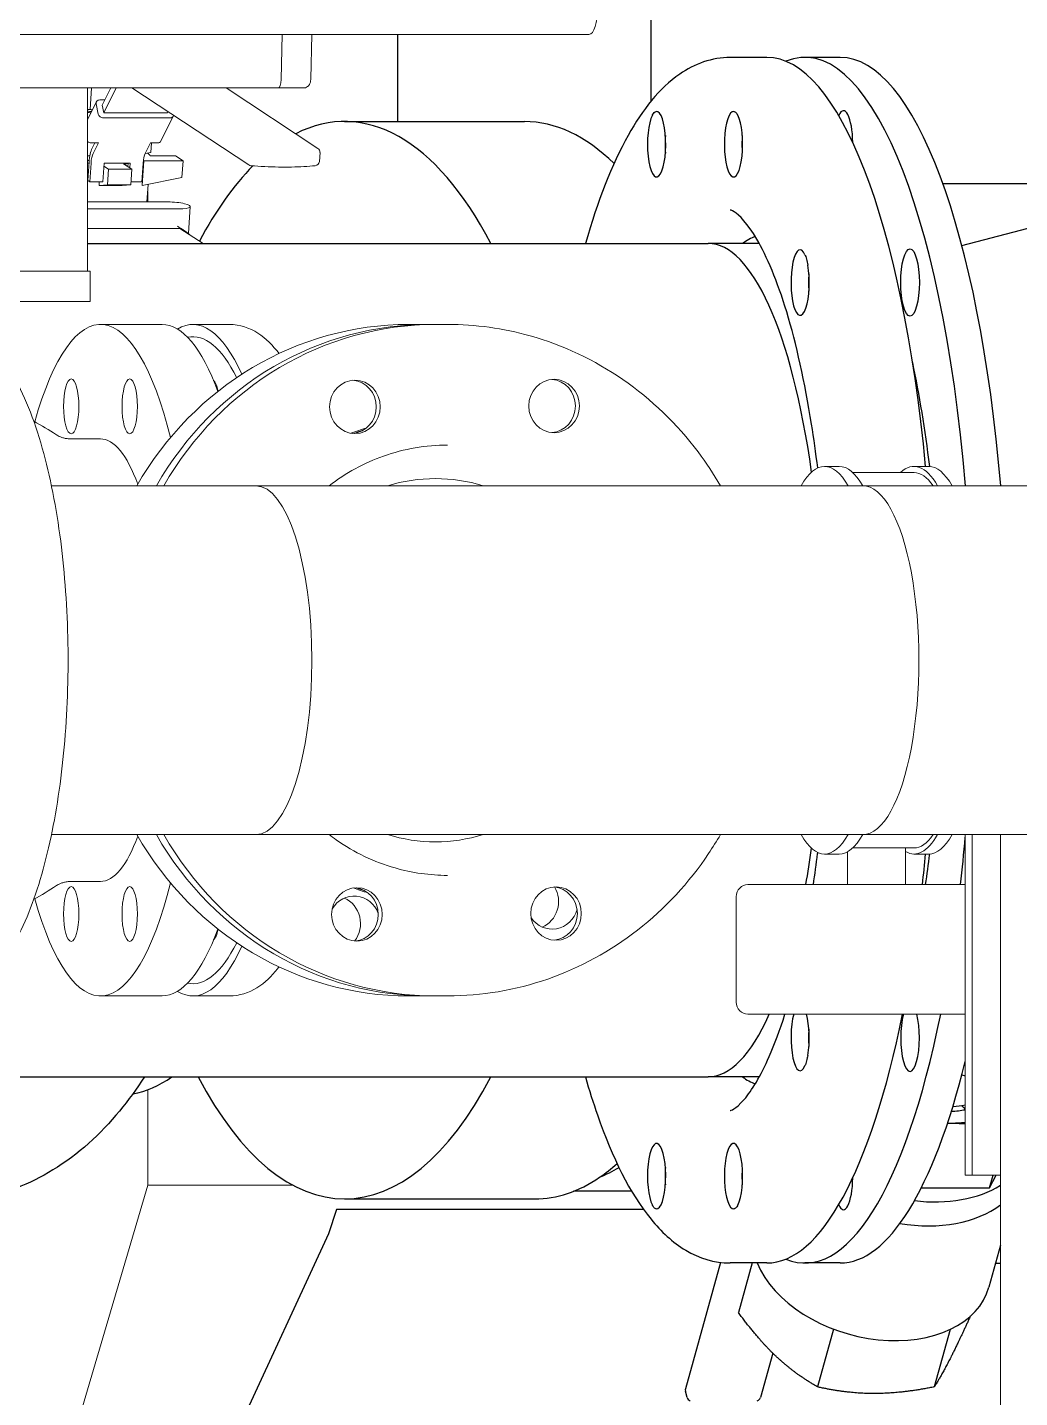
# Model space of a CAD drawing. Header units: millimetres. Extents: x -4172 to 126100, y -2 to 142133.
# Drawn here: x 114331.3 to 114656.3, y 43156 to 43604.9 of the extents above; entities that cross this region are included whole.
import ezdxf

# ---------------------------------------------------------------- set-up
doc = ezdxf.new("R2010")
doc.units = ezdxf.units.MM
doc.header["$LTSCALE"] = 100
doc.layers.add('P_Biomass (BM)', color=150, linetype='Continuous', lineweight=18, true_color=0x007fff)
doc.layers.add('Visible', color=7, linetype='Continuous', lineweight=25)

msp = doc.modelspace()

# ---------------------------------------------------------------- linework, layer by layer
at = {"layer": 'P_Biomass (BM)'}
for p, q in [((114311.93, 43602.58), (114515.27, 43602.58)), ((114414.76, 43602.58), (114414.39, 43587.8)), ((114414.76, 43602.58), (114414.39, 43587.8)), ((114424.47, 43602.58), (114424.09, 43587.94)), ((114351.01, 43585.08), (114291.38, 43585.08)), ((114351.01, 43585.08), (114413.56, 43585.08)), ((114351.01, 43585.08), (114351.01, 43525.08)), ((114351.85, 43578.05), (114352.32, 43585.08)), ((114355.79, 43579.46), (114358.57, 43585.08)), ((114356.32, 43576.94), (114360.33, 43585.08)), ((114365.5, 43585.08), (114403.78, 43559.84)), ((114396.44, 43585.08), (114426.47, 43565.28)), ((114413.56, 43585.08), (114421.82, 43585.08)), ((114351.01, 43574.7), (114353.89, 43580.54)), ((114354.51, 43576.53), (114353.81, 43579.88)), ((114356.62, 43581.14), (114354.97, 43581.14)), ((114355.79, 43579.46), (114356.32, 43576.94)), ((114377.98, 43575.27), (114356.2, 43575.27)), ((114356.32, 43576.94), (114377.16, 43576.94)), ((114375.02, 43567.68), (114379.06, 43575.86)), ((114377.16, 43576.94), (114377.32, 43577.29)), ((114354.53, 43567.09), (114352.16, 43567.09)), ((114353.35, 43567.09), (114352.47, 43565.3)), ((114354.53, 43567.09), (114352.82, 43563.62)), ((114371.57, 43567.09), (114369.86, 43563.62)), ((114373.94, 43567.09), (114371.57, 43567.09)), ((114371.91, 43567.09), (114371.69, 43563.88)), ((114351.01, 43562.86), (114351.72, 43562.78)), ((114351.49, 43560.88), (114351.08, 43554.77)), ((114352.12, 43560.47), (114351.71, 43554.36)), ((114356.38, 43560.47), (114355.97, 43554.36)), ((114364.91, 43560.47), (114356.38, 43560.47)), ((114365.47, 43558.44), (114362.8, 43560.2)), ((114364.25, 43560.47), (114364.17, 43559.3)), ((114364.8, 43558.88), (114364.91, 43560.47)), ((114369.17, 43560.47), (114368.75, 43554.36)), ((114369.38, 43561.14), (114368.83, 43553.09)), ((114369.38, 43561.14), (114382.27, 43561.14)), ((114369.85, 43563.59), (114371.69, 43563.88)), ((114371.45, 43562.8), (114379.75, 43562.8)), ((114382.27, 43561.14), (114379.75, 43562.8)), ((114382.27, 43561.14), (114381.9, 43555.7)), ((114426.94, 43561), (114427.14, 43563.93)), ((114357.89, 43558.44), (114356.32, 43559.48)), ((114357.54, 43553.29), (114357.89, 43558.44)), ((114357.89, 43558.44), (114365.47, 43558.44)), ((114365.12, 43553.29), (114365.47, 43558.44)), ((114381.9, 43555.7), (114368.83, 43553.09)), ((114351.71, 43554.36), (114351.08, 43554.77)), ((114351.71, 43554.36), (114355.97, 43554.36)), ((114354.83, 43554.36), (114354.75, 43553.13)), ((114354.75, 43553.13), (114357.54, 43553.29)), ((114357.54, 43553.29), (114365.12, 43553.29)), ((114362.32, 43553.13), (114365.12, 43553.29)), ((114365.19, 43554.36), (114368.75, 43554.36)), ((114370.84, 43553.49), (114370.45, 43547.74)), ((114377.3, 43547.74), (114351.01, 43547.74)), ((114370.68, 43551.1), (114370.68, 43547.74)), ((114351.01, 43545.42), (114380.81, 43545.42)), ((114384.04, 43537.34), (114384.64, 43546.2)), ((114381.25, 43539.06), (114351.01, 43539.06)), ((114381.25, 43539.06), (114388.82, 43534.08)), ((114382.01, 43538.77), (114382.11, 43538.71)), ((114351.01, 43534.13), (114351.09, 43534.08)), ((114351.01, 43525.08), (114264.56, 43525.08)), ((114351.79, 43525.08), (114351.01, 43525.08)), ((114351.79, 43515.08), (114351.79, 43525.08)), ((114257.65, 43515.08), (114351.79, 43515.08)), ((114355.21, 43507.58), (114375.38, 43507.58)), ((114385.47, 43507.58), (114397.47, 43507.58)), ((114456.11, 43507.58), (114462.54, 43507.58)), ((114464.94, 43507.58), (114468.96, 43507.58)), ((114345.6, 43470.08), (114355.21, 43470.08)), ((114597.27, 43461.08), (114592.46, 43461.08)), ((114621.76, 43459.08), (114601.66, 43459.08)), ((114626.56, 43461.08), (114621.76, 43461.08)), ((114716.06, 43454.73), (114339.15, 43454.73)), ((114406.12, 43454.73), (114605, 43454.73)), ((114716.06, 43340.43), (114339.15, 43340.43)), ((114406.12, 43340.43), (114605, 43340.43)), ((114638.55, 43228.83), (114638.55, 43340.43)), ((114640.77, 43228.83), (114640.77, 43340.43)), ((114650.13, 42825.58), (114650.13, 43340.43)), ((114601.66, 43336.08), (114619.01, 43336.08)), ((114619.01, 43336.08), (114619.01, 43324.08)), ((114619.01, 43336.08), (114621.76, 43336.08)), ((114592.46, 43334.08), (114597.27, 43334.08)), ((114600.01, 43334.85), (114600.01, 43324.08)), ((114621.76, 43334.08), (114626.56, 43334.08)), ((114345.6, 43325.08), (114355.21, 43325.08)), ((114638.55, 43324.08), (114567.36, 43324.08)), ((114563.51, 43285.58), (114563.51, 43320.08)), ((114355.21, 43287.58), (114375.38, 43287.58)), ((114385.47, 43287.58), (114397.47, 43287.58)), ((114456.11, 43287.58), (114462.54, 43287.58)), ((114464.94, 43287.58), (114468.96, 43287.58)), ((114638.55, 43281.58), (114567.36, 43281.58)), ((114370.68, 43256.84), (114370.68, 43225.58)), ((114640.77, 43228.83), (114638.55, 43228.83)), ((114650.13, 43228.83), (114640.77, 43228.83)), ((114370.68, 43225.58), (114319.65, 43052.08)), ((114370.68, 43225.58), (114418.21, 43225.58)), ((114418.21, 43225.58), (114370.68, 43225.58))]:
    msp.add_line(p, q, dxfattribs=at)
for centre, radius, start, end in [((114425.64, 43564.03), 1.5, 356.1117, 56.608), ((114425.44, 43561.1), 1.5, 275.8573, 356.1117), ((114404.61, 43561.1), 1.5, 236.608, 265.5266), ((114291.09, 43397.58), 89, 56.0688, 61.6514), ((114291.09, 43397.58), 89, 298.3486, 303.9312)]:
    msp.add_arc(centre, radius, start, end, dxfattribs=at)
for centre, major_axis, ratio, start_param, end_param in [((114515.27, 43611.58), (0, 9), 0.321109, 3.141593, 6.283185), ((114413.56, 43588.08), (0, -3), 0.278132, 0, 1.479077), ((114413.56, 43588.08), (0, -3), 0.278132, 0, 1.479077), ((114355.23, 43579.88), (-1.35, 0.66), 0.793818, 5.268634, 6.83943), ((114354.57, 43579.48), (-11.97, 0.81), 0.196112, 1.282069, 1.393374), ((114354.57, 43579.48), (13.97, -0.95), 0.196112, 4.467884, 4.548837), ((114355.93, 43576.53), (1.35, -0.66), 0.793818, 3.697837, 5.268634), ((114377.72, 43576.53), (1.35, -0.66), 0.793818, 5.268634, 6.484454), ((114351.9, 43568.35), (-1.35, 0.66), 0.793818, 1.278858, 2.127041), ((114353.69, 43559.43), (0, -7), 0.321107, 3.718403, 4.503801), ((114373.68, 43568.35), (1.35, -0.66), 0.793818, 5.268634, 6.283185), ((114353.5, 43563.83), (-13.97, 0.95), 0.196112, 1.404334, 1.441722), ((114353.5, 43563.83), (-17.96, 1.22), 0.196112, 1.444587, 1.47034), ((114353.69, 43559.43), (0, -5), 0.321107, 3.718403, 4.503801), ((114353.5, 43563.83), (-17.96, 1.22), 0.196112, 2.12851, 2.224789), ((114370.74, 43559.43), (0, -5), 0.321107, 3.718403, 4.503801), ((114353.5, 43563.83), (-17.96, 1.22), 0.196112, 2.650319, 2.668203), ((114353.5, 43563.83), (17.96, -1.22), 0.196112, 0.05214, 0.304214), ((114352.75, 43552.79), (18.05, 0.11), 0.018129, 1.011736, 1.459922), ((114379.06, 43546.58), (5.59, -0.38), 0.196112, 5.046009, 8.187602), ((114360.09, 43505.31), (22.01, 33.4), 0.926515, 6.18962, 6.3365), ((114355.21, 43397.58), (0, 110), 0.278132, 5.437054, 7.063834), ((114456.11, 43397.58), (0, 110), 0.947042, 0, 1.024477), ((114462.54, 43397.58), (0, 110), 0.947042, 6.271626, 7.307663), ((114375.38, 43397.58), (0, 110), 0.278132, 5.640874, 6.283185), ((114464.94, 43397.58), (0, 110), 0.947042, 0, 1.024477), ((114385.47, 43397.58), (0, 110), 0.278132, 5.731397, 6.44877), ((114385.47, 43397.58), (0, 106), 0.278132, 5.774223, 6.341879), ((114391.74, 43480.73), (0, 8.75), 0.278132, 5.314483, 6.052735), ((114437.3, 43480.59), (0, -8.75), 0.947042, 0.077578, 3.064014), ((114502.54, 43480.87), (0, -8.75), 0.947042, 0.077578, 3.064014), ((114395.58, 43480.73), (0, -8.75), 0.278132, 4.051396, 4.079382), ((114462.54, 43397.58), (0, 79), 0.947042, 0.273115, 0.34421), ((114463.66, 43397.58), (0, 79), 0.947042, 0.301062, 0.345921), ((114355.21, 43397.58), (0, 72.5), 0.278132, 5.632749, 6.283185), ((114592.46, 43397.58), (0, 63.5), 0.278132, 5.832158, 6.734212), ((114621.76, 43397.58), (0, 63.5), 0.278132, 5.832158, 6.534831), ((114464.94, 43397.58), (0, 59.5), 0.947042, 6.001198, 6.565173), ((114597.27, 43397.58), (0, 63.5), 0.278132, 5.832158, 6.283185), ((114621.76, 43397.58), (0, 61.5), 0.278132, 5.904816, 6.283185), ((114626.56, 43397.58), (0, 63.5), 0.278132, 5.832158, 6.283185), ((114406.12, 43397.58), (0, 57.15), 0.321109, 3.141593, 6.283185), ((114605, 43397.58), (0, -57.15), 0.321109, 0, 3.141593), ((114456.11, 43397.58), (0, -110), 0.947042, 5.258708, 6.283185), ((114462.54, 43397.58), (0, -110), 0.947042, 5.258708, 6.294745), ((114464.94, 43397.58), (0, -110), 0.947042, 5.258708, 6.283185), ((114464.94, 43397.58), (0, -59.5), 0.947042, 6.001198, 6.565173), ((114592.46, 43397.58), (0, -63.5), 0.278132, 5.832158, 6.734212), ((114597.27, 43397.58), (0, -63.5), 0.278132, 0, 0.451027), ((114621.76, 43397.58), (0, -63.5), 0.278132, 6.127019, 6.734212), ((114621.76, 43397.58), (0, -61.5), 0.278132, 0, 0.378369), ((114626.56, 43397.58), (0, -63.5), 0.278132, 0, 0.451027), ((114355.21, 43397.58), (0, -72.5), 0.278132, 0, 0.650436), ((114355.21, 43397.58), (0, -110), 0.278132, 5.502536, 7.129317), ((114462.54, 43397.58), (0, -79), 0.947042, 5.949196, 6.01638), ((114437.95, 43314.29), (0, -8.75), 0.947042, 0.077578, 3.064014), ((114463.66, 43397.58), (0, -79), 0.947042, 5.94885, 5.987279), ((114496.77, 43318.48), (0, -9), 0.947042, 0.386273, 2.13398), ((114503.18, 43314.57), (0, -8.75), 0.947042, 0.077578, 3.064014), ((114567.36, 43320.08), (0, 4), 0.960543, 0, 1.570796), ((114438.31, 43311.29), (0, 9), 0.947042, 5.091877, 7.284316), ((114431.89, 43311.29), (0, 9), 0.947042, 4.024492, 5.896912), ((114503.19, 43318.48), (0, -9), 0.947042, 5.338051, 7.567885), ((114375.38, 43397.58), (0, -110), 0.278132, 0, 0.642312), ((114391.74, 43314.43), (0, -8.75), 0.278132, 0.230451, 0.968702), ((114395.58, 43314.43), (0, -8.75), 0.278132, 5.345396, 5.373382), ((114385.47, 43397.58), (0, -106), 0.278132, 6.224492, 6.792148), ((114385.47, 43397.58), (0, -110), 0.278132, 6.117601, 6.834974), ((114567.36, 43285.58), (0, -4), 0.960543, 4.712389, 6.283185)]:
    msp.add_ellipse(centre, major_axis=major_axis, ratio=ratio, start_param=start_param, end_param=end_param, dxfattribs=at)
for centre, major_axis, ratio in [((114345.63, 43480.73), (0, -9), 0.278132), ((114364.79, 43480.73), (0, -9), 0.278132), ((114438.59, 43480.59), (0, 8.75), 0.947042), ((114503.82, 43480.87), (0, 8.75), 0.947042), ((114345.63, 43314.43), (0, 9), 0.278132), ((114364.79, 43314.43), (0, 9), 0.278132), ((114439.23, 43314.29), (0, -8.75), 0.947042), ((114504.47, 43314.57), (0, -8.75), 0.947042)]:
    msp.add_ellipse(centre, major_axis=major_axis, ratio=ratio, dxfattribs=at)
for points, knots in [([(114424.09, 43587.94), (114424.09, 43587.78), (114424.08, 43587.63), (114424.04, 43587.32), (114424.02, 43587.17), (114423.95, 43586.84), (114423.9, 43586.68), (114423.74, 43586.29), (114423.64, 43586.06), (114423.3, 43585.69), (114423.2, 43585.6), (114422.9, 43585.37), (114422.66, 43585.23), (114422.19, 43585.1), (114422, 43585.08), (114421.82, 43585.08)], [0.091719, 0.091719, 0.091719, 0.091719, 0.387534, 0.387534, 0.68335, 0.68335, 0.979165, 0.979165, 1.274981, 1.274981, 1.362669, 1.362669, 1.496536, 1.496536, 1.570796, 1.570796, 1.570796, 1.570796]), ([(114404.49, 43559.6), (114406, 43559.48), (114407.52, 43559.39), (114410.54, 43559.24), (114412.04, 43559.19), (114414.99, 43559.15), (114416.43, 43559.15), (114419.23, 43559.19), (114420.59, 43559.24), (114423.19, 43559.39), (114424.43, 43559.48), (114425.6, 43559.6)], [5.8975334, 5.8975334, 5.8975334, 5.8975334, 6.0517941, 6.0517941, 6.2060549, 6.2060549, 6.3603157, 6.3603157, 6.5145765, 6.5145765, 6.6688372, 6.6688372, 6.6688372, 6.6688372]), ([(114303.84, 43507.58), (114307.7, 43507.58), (114311.45, 43506.32), (114318.92, 43501.59), (114322.36, 43497.65), (114329.49, 43486.4), (114332.86, 43478.27), (114338.31, 43459.77), (114340.41, 43449.56), (114343.36, 43427.96), (114344.24, 43416.62), (114344.77, 43393.77), (114344.44, 43382.27), (114342.58, 43360.11), (114341.07, 43349.46), (114336.93, 43329.91), (114334.3, 43321.05), (114327.86, 43305.67), (114324.06, 43299.25), (114315.07, 43290.45), (114309.69, 43287.58), (114303.84, 43287.58)], [1.090749, 1.090749, 1.090749, 1.090749, 1.291213, 1.291213, 1.559902, 1.559902, 1.91971, 1.91971, 2.259195, 2.259195, 2.589085, 2.589085, 2.916362, 2.916362, 3.244564, 3.244564, 3.578239, 3.578239, 3.928042, 3.928042, 4.232341, 4.232341, 4.232341, 4.232341]), ([(114397.47, 43507.58), (114400.84, 43507.58), (114404.09, 43506.45), (114409.48, 43502.99), (114411.71, 43500.71), (114413.71, 43498.05)], [4.712389, 4.712389, 4.712389, 4.712389, 4.8890709, 4.8890709, 5.0666525, 5.0666525, 5.0666525, 5.0666525]), ([(114558.33, 43454.73), (114556.11, 43458.57), (114553.66, 43462.28), (114544.08, 43475.02), (114535.73, 43483.07), (114517.05, 43495.97), (114506.74, 43500.83), (114487.16, 43506.32), (114478.06, 43507.58), (114468.96, 43507.58)], [8.397966, 8.397966, 8.397966, 8.397966, 8.520915, 8.520915, 8.841615, 8.841615, 9.160792, 9.160792, 9.420695, 9.420695, 9.420695, 9.420695]), ([(114345.6, 43470.08), (114345.16, 43470.08), (114344.72, 43470.11), (114343.88, 43470.22), (114343.47, 43470.3), (114342.73, 43470.5), (114342.39, 43470.62), (114341.79, 43470.86), (114341.53, 43470.98), (114341.09, 43471.22), (114340.91, 43471.33), (114340.77, 43471.42)], [4.712389, 4.712389, 4.712389, 4.712389, 4.7493846, 4.7493846, 4.7863801, 4.7863801, 4.8233757, 4.8233757, 4.8603713, 4.8603713, 4.8973669, 4.8973669, 4.8973669, 4.8973669]), ([(114468.96, 43468.08), (114461.83, 43468.08), (114454.7, 43466.85), (114441.59, 43462.19), (114435.56, 43458.91), (114430.12, 43454.73)], [3.1375093, 3.1375093, 3.1375093, 3.1375093, 3.461979, 3.461979, 3.7660833, 3.7660833, 3.7660833, 3.7660833]), ([(114430.12, 43340.43), (114430.88, 43339.84), (114431.66, 43339.27), (114438.37, 43334.57), (114444.9, 43331.45), (114457.34, 43327.89), (114463.15, 43327.08), (114468.96, 43327.08)], [5.6505279, 5.6505279, 5.6505279, 5.6505279, 5.6933034, 5.6933034, 6.014603, 6.014603, 6.2791019, 6.2791019, 6.2791019, 6.2791019]), ([(114468.96, 43287.58), (114480.07, 43287.58), (114491.19, 43289.46), (114512.3, 43296.78), (114522.29, 43302.23), (114540.17, 43316.16), (114548.05, 43324.64), (114555.81, 43336.23), (114557.11, 43338.31), (114558.33, 43340.43)], [6.279102, 6.279102, 6.279102, 6.279102, 6.596545, 6.596545, 6.914585, 6.914585, 7.234038, 7.234038, 7.30183, 7.30183, 7.30183, 7.30183]), ([(114340.77, 43323.73), (114340.91, 43323.83), (114341.09, 43323.94), (114341.53, 43324.18), (114341.79, 43324.3), (114342.39, 43324.54), (114342.73, 43324.66), (114343.47, 43324.85), (114343.88, 43324.94), (114344.72, 43325.05), (114345.16, 43325.08), (114345.6, 43325.08)], [1.3858184, 1.3858184, 1.3858184, 1.3858184, 1.422814, 1.422814, 1.4598096, 1.4598096, 1.4968052, 1.4968052, 1.5338007, 1.5338007, 1.5707963, 1.5707963, 1.5707963, 1.5707963]), ([(114413.71, 43297.1), (114413.56, 43296.9), (114413.4, 43296.7), (114411.29, 43294.02), (114409.11, 43291.87), (114403.87, 43288.63), (114400.72, 43287.58), (114397.47, 43287.58)], [7.4997181, 7.4997181, 7.4997181, 7.4997181, 7.5133384, 7.5133384, 7.68366, 7.68366, 7.8539816, 7.8539816, 7.8539816, 7.8539816])]:
    msp.add_open_spline(points, degree=3, knots=knots, dxfattribs=at)
for points, weights in [([(114351.85, 43578.05), (114351.42, 43577.99), (114351.01, 43577.95)], [1.66506350946, 1.68334377235, 1.69902942432]), ([(114351.85, 43578.05), (114352.21, 43577.94), (114352.56, 43577.84)], [1.66506350946, 1.67761413039, 1.68894171941])]:
    msp.add_rational_spline(points, weights, degree=2, dxfattribs=at)
msp.add_open_spline([(114382.01, 43538.77), (114381.53, 43539.09), (114380.98, 43539.43), (114380.43, 43539.75)], degree=3, dxfattribs=at)
at = {"layer": 'Visible'}
for p, q in [((114535.61, 43580.75), (114535.61, 43655.58)), ((114452.67, 43574.08), (114452.67, 43602.58)), ((114573.55, 43595.08), (114561.55, 43595.08)), ((114597.57, 43595.08), (114586.04, 43595.08)), ((114435.19, 43574.08), (114494.14, 43574.08)), ((114664.36, 43553.61), (114631.24, 43553.61)), ((114637.43, 43533.45), (114711.63, 43552.76)), ((114351.01, 43534.08), (114554.34, 43534.08)), ((114571.08, 43534.08), (114554.34, 43534.08)), ((114227.92, 43261.08), (114554.34, 43261.08)), ((114571.08, 43261.08), (114554.34, 43261.08)), ((114637.43, 43261.71), (114638.55, 43261.42)), ((114646.54, 43224.69), (114648.64, 43228.83)), ((114646.54, 43224.69), (114647.69, 43228.83)), ((114529.28, 43223.58), (114510.22, 43223.58)), ((114624.12, 43224.69), (114646.54, 43224.69)), ((114435.19, 43221.08), (114497.53, 43221.08)), ((114432.57, 43217.58), (114429.94, 43209.58)), ((114533.18, 43217.58), (114432.57, 43217.58)), ((114429.94, 43209.58), (114344.57, 43025.58)), ((114650.13, 43205.91), (114646.32, 43192.19)), ((114558.34, 43200.27), (114546.84, 43158.9)), ((114573.55, 43200.08), (114561.55, 43200.08)), ((114568.73, 43200.08), (114564.22, 43183.88)), ((114597.57, 43200.08), (114586.04, 43200.08)), ((114648.48, 43199.97), (114650.13, 43199.97)), ((114595.4, 43178.41), (114590.14, 43159.48)), ((114633.65, 43178.34), (114628.4, 43159.48)), ((114575.5, 43170.54), (114571.45, 43155.98)), ((114547.43, 43155.98), (114546.84, 43158.1))]:
    msp.add_line(p, q, dxfattribs=at)
for centre, start, end in [((114548.28, 43158.5), 164.4571, 195.5429), ((114548.87, 43156.38), 195.5429, 251.9461), ((114570, 43156.38), 285.4257, 344.4571)]:
    msp.add_arc(centre, 1.5, start, end, dxfattribs=at)
for centre, major_axis, ratio, start_param, end_param in [((114586.04, 43397.58), (0, 197.5), 0.278132, 5.005955, 6.397093), ((114573.55, 43397.58), (0, 197.5), 0.278132, 5.039722, 6.283185), ((114597.57, 43397.58), (0, 197.5), 0.278132, 5.005955, 6.283185), ((114435.19, 43397.58), (0, 176.5), 0.428622, 5.596531, 6.496325), ((114598.64, 43566.62), (0, 11), 0.278132, 4.765168, 6.820953), ((114494.14, 43397.58), (0, 176.5), 0.428622, 5.885068, 6.283185), ((114537.42, 43566.62), (0, 10.75), 0.278132, 0.484375, 6.322409), ((114562.62, 43566.62), (0, -10.75), 0.278132, 3.102368, 8.940403), ((114543.19, 43566.62), (0, -10.75), 0.278132, 4.44243, 4.982348), ((114568.38, 43566.62), (0, -10.75), 0.278132, 4.44243, 4.982348), ((114435.19, 43397.58), (0, 176.5), 0.428622, 0.408549, 0.679683), ((114554.34, 43397.58), (0, 136.5), 0.278132, 5.180899, 6.283185), ((114554.34, 43397.58), (0, 136.5), 0.278132, 5.180899, 6.283185), ((114573.55, 43397.58), (0, 139.5), 0.278132, 0.098476, 0.207764), ((114584.44, 43521.32), (0, -10.75), 0.278132, 2.57877, 8.416805), ((114590.2, 43521.32), (0, -10.75), 0.278132, 4.44243, 4.982348), ((114586.04, 43397.58), (0, 160), 0.278132, 5.120425, 5.367727), ((114554.34, 43397.58), (0, -136.5), 0.278132, 1.002186, 1.102286), ((114554.34, 43397.58), (0, 136.5), 0.278132, 4.143779, 4.243879), ((114586.04, 43397.58), (0, 197.5), 0.278132, 4.331063, 4.414196), ((114573.55, 43397.58), (0, 197.5), 0.278132, 4.331063, 4.385056), ((114586.04, 43397.58), (0, 160), 0.278132, 4.235098, 4.304353), ((114554.34, 43397.58), (0, -136.5), 0.278132, 0, 0.555159), ((114554.34, 43397.58), (0, -136.5), 0.278132, 0, 0.555159), ((114573.55, 43397.58), (0, -197.5), 0.278132, 0, 0.943026), ((114586.04, 43397.58), (0, -197.5), 0.278132, 6.169278, 7.226211), ((114584.44, 43273.84), (0, -10.75), 0.278132, 3.908092, 6.846008), ((114584.44, 43273.84), (0, -10.75), 0.278132, 1.007973, 2.375093), ((114620.46, 43273.84), (0, -11), 0.278132, 3.931415, 8.634956), ((114590.2, 43273.84), (0, -10.75), 0.278132, 4.44243, 4.982348), ((114597.57, 43397.58), (0, -197.5), 0.278132, 0, 0.842085), ((114361.1, 43397.58), (0, -142.5), 0.428622, 0.077079, 0.291218), ((114435.19, 43397.58), (0, -176.5), 0.428622, 5.596531, 6.96984), ((114573.55, 43397.58), (0, -139.5), 0.278132, 6.075421, 6.184709), ((114626.52, 43270.3), (26.01, -7.23), 0.679206, 5.204291, 5.370594), ((114618.91, 43242.94), (24.09, -6.7), 0.679206, 0.828539, 0.905058), ((114626.52, 43270.3), (-33.24, 9.24), 0.679206, 1.942668, 1.959462), ((114626.52, 43270.3), (-33.24, 9.24), 0.679206, 1.959462, 2.120929), ((114626.52, 43270.3), (28, -7.79), 0.679206, 5.164756, 5.334651), ((114537.42, 43228.54), (0, 10.75), 0.278132, 3.102368, 8.940403), ((114562.62, 43228.54), (0, -10.75), 0.278132, 0.484375, 6.322409), ((114497.53, 43397.58), (0, -176.5), 0.428622, 0.284354, 0.364393), ((114497.53, 43397.58), (0, -176.5), 0.428622, 0, 0.284354), ((114497.53, 43493.08), (0, -269.5), 0.428622, 0.184778, 0.241092), ((114543.19, 43228.54), (0, -10.75), 0.278132, 4.44243, 4.982348), ((114568.38, 43228.54), (0, -10.75), 0.278132, 4.44243, 4.982348), ((114598.64, 43228.54), (0, -11), 0.278132, 5.745418, 7.801203), ((114620.62, 43249.09), (-39.5, 10.99), 0.679206, 1.789288, 2.581798), ((114618.44, 43241.24), (-39.5, 10.99), 0.679206, 1.725105, 2.665665), ((114607.78, 43202.91), (38.54, -10.72), 0.679206, 3.630606, 6.283185)]:
    msp.add_ellipse(centre, major_axis=major_axis, ratio=ratio, start_param=start_param, end_param=end_param, dxfattribs=at)
msp.add_ellipse((114620.46, 43521.32), major_axis=(0, -11), ratio=0.278132, dxfattribs=at)
for points, knots in [([(114561.55, 43595.08), (114555.56, 43595.08), (114549.79, 43592.93), (114538.16, 43584.91), (114532.86, 43578.03), (114522.71, 43559.89), (114518.09, 43547.98), (114514.1, 43534.08)], [1.5707963, 1.5707963, 1.5707963, 1.5707963, 1.7603789, 1.7603789, 2.0322374, 2.0322374, 2.3406558, 2.3406558, 2.3406558, 2.3406558]), ([(114536.03, 43576.13), (114536.06, 43576.19), (114536.09, 43576.25), (114536.48, 43576.91), (114536.86, 43577.26), (114537.27, 43577.35), (114537.29, 43577.35), (114537.31, 43577.36)], [-3.2077958, -3.2077958, -3.2077958, -3.2077958, -3.1624121, -3.1624121, -2.6741523, -2.6741523, -2.6485085, -2.6485085, -2.6485085, -2.6485085]), ([(114562.74, 43577.36), (114562.78, 43577.35), (114562.83, 43577.34), (114563.15, 43577.24), (114563.43, 43577.01), (114563.8, 43576.5), (114563.91, 43576.33), (114564.01, 43576.13)], [-2.1774743, -2.1774743, -2.1774743, -2.1774743, -2.1286878, -2.1286878, -1.8246957, -1.8246957, -1.698103, -1.698103, -1.698103, -1.698103]), ([(114590.22, 43460.56), (114589.61, 43465.47), (114588.94, 43470.25), (114586, 43488.72), (114583.21, 43501.22), (114576.99, 43521.74), (114573.55, 43529.9), (114567.27, 43540.64), (114564.37, 43543.54), (114561.85, 43545.14), (114561.62, 43545.08), (114561.55, 43545.08)], [6.699134, 6.699134, 6.699134, 6.699134, 6.802714, 6.802714, 7.112077, 7.112077, 7.409886, 7.409886, 7.678276, 7.678276, 7.853982, 7.853982, 7.853982, 7.853982]), ([(114586.03, 43530.41), (114586.11, 43530.24), (114586.19, 43530.04), (114586.46, 43529.3), (114586.63, 43528.68), (114586.85, 43527.69), (114586.91, 43527.38), (114586.97, 43527.06)], [-2.1773625, -2.1773625, -2.1773625, -2.1773625, -2.0762328, -2.0762328, -1.8118997, -1.8118997, -1.6981222, -1.6981222, -1.6981222, -1.6981222]), ([(114588.79, 43324.08), (114589.28, 43327.4), (114589.75, 43330.79), (114590.19, 43334.35), (114590.2, 43334.47), (114590.22, 43334.59)], [5.79174876, 5.79174876, 5.79174876, 5.79174876, 5.86470011, 5.86470011, 5.86723633, 5.86723633, 5.86723633, 5.86723633]), ([(114561.55, 43250.08), (114561.67, 43250.08), (114563.09, 43250.13), (114568.58, 43256.54), (114571.52, 43261.32), (114576.09, 43271.75), (114577.82, 43276.4), (114579.45, 43281.58)], [4.712389, 4.712389, 4.712389, 4.712389, 5.0265482, 5.0265482, 5.2780855, 5.2780855, 5.4352827, 5.4352827, 5.4352827, 5.4352827]), ([(114586.97, 43268.1), (114586.92, 43267.81), (114586.86, 43267.54), (114586.66, 43266.57), (114586.49, 43265.95), (114586.21, 43265.16), (114586.12, 43264.95), (114586.03, 43264.74)], [-2.1773625, -2.1773625, -2.1773625, -2.1773625, -2.0762328, -2.0762328, -1.8118997, -1.8118997, -1.6981222, -1.6981222, -1.6981222, -1.6981222]), ([(114369.6, 43261.08), (114367.07, 43257.13), (114364.36, 43253.39), (114355.21, 43242.29), (114347.94, 43235.64), (114332.06, 43225.92), (114323.46, 43222.56), (114306.75, 43219.82), (114298.6, 43219.98), (114283.47, 43223.04), (114276.35, 43225.82), (114263.16, 43233.36), (114257.05, 43238.24), (114246.48, 43248.95), (114241.87, 43254.77), (114237.71, 43261.08)], [9.248582, 9.248582, 9.248582, 9.248582, 11.028873, 11.028873, 14.867939, 14.867939, 18.365012, 18.365012, 21.428587, 21.428587, 24.370474, 24.370474, 27.460639, 27.460639, 30.377687, 30.377687, 30.377687, 30.377687]), ([(114514.1, 43261.08), (114515.35, 43256.71), (114516.67, 43252.54), (114522.97, 43234.48), (114528.59, 43223.02), (114538.93, 43210.34), (114542.63, 43206.86), (114551.28, 43201.69), (114556.35, 43200.08), (114561.55, 43200.08)], [3.9425295, 3.9425295, 3.9425295, 3.9425295, 4.0393951, 4.0393951, 4.3835528, 4.3835528, 4.5479709, 4.5479709, 4.712389, 4.712389, 4.712389, 4.712389]), ([(114537.31, 43217.8), (114537.26, 43217.81), (114537.22, 43217.82), (114536.89, 43217.92), (114536.62, 43218.14), (114536.24, 43218.66), (114536.13, 43218.83), (114536.03, 43219.03)], [-2.1774743, -2.1774743, -2.1774743, -2.1774743, -2.1286878, -2.1286878, -1.8246957, -1.8246957, -1.698103, -1.698103, -1.698103, -1.698103]), ([(114564.01, 43219.03), (114563.97, 43218.95), (114563.93, 43218.88), (114563.64, 43218.38), (114563.37, 43218.08), (114562.97, 43217.86), (114562.85, 43217.82), (114562.74, 43217.8)], [-2.1774743, -2.1774743, -2.1774743, -2.1774743, -2.1286878, -2.1286878, -1.8246957, -1.8246957, -1.698103, -1.698103, -1.698103, -1.698103])]:
    msp.add_open_spline(points, degree=3, knots=knots, dxfattribs=at)
for points, weights in [([(114632.75, 43245.9), (114633.03, 43245.9), (114633.31, 43245.9)], [1.77804141648, 1.77816775413, 1.77816775413]), ([(114633.31, 43245.9), (114635.94, 43245.9), (114638.55, 43245.73)], [1.77816775413, 1.77816775413, 1.76698636882]), ([(114576.57, 43169.5), (114570.56, 43175.16), (114564.22, 43183.88)], [1.77816775413, 1.77816775413, 1.65050105335]), ([(114640.18, 43182.61), (114636.64, 43174.77), (114633.97, 43169.5)], [1.66748236674, 1.77816775413, 1.77816775413]), ([(114590.14, 43159.48), (114582.59, 43163.84), (114576.57, 43169.5)], [1.65050105335, 1.77816775413, 1.77816775413]), ([(114633.97, 43169.5), (114631.11, 43163.84), (114628.4, 43159.48)], [1.77816775413, 1.77816775413, 1.65050105335]), ([(114608.67, 43157.3), (114599.79, 43157.3), (114590.14, 43159.48)], [1.77816775413, 1.77816775413, 1.65050105335]), ([(114628.4, 43159.48), (114617.55, 43157.3), (114608.67, 43157.3)], [1.65050105335, 1.77816775413, 1.77816775413])]:
    msp.add_rational_spline(points, weights, degree=2, dxfattribs=at)

doc.saveas('drawing.dxf')
